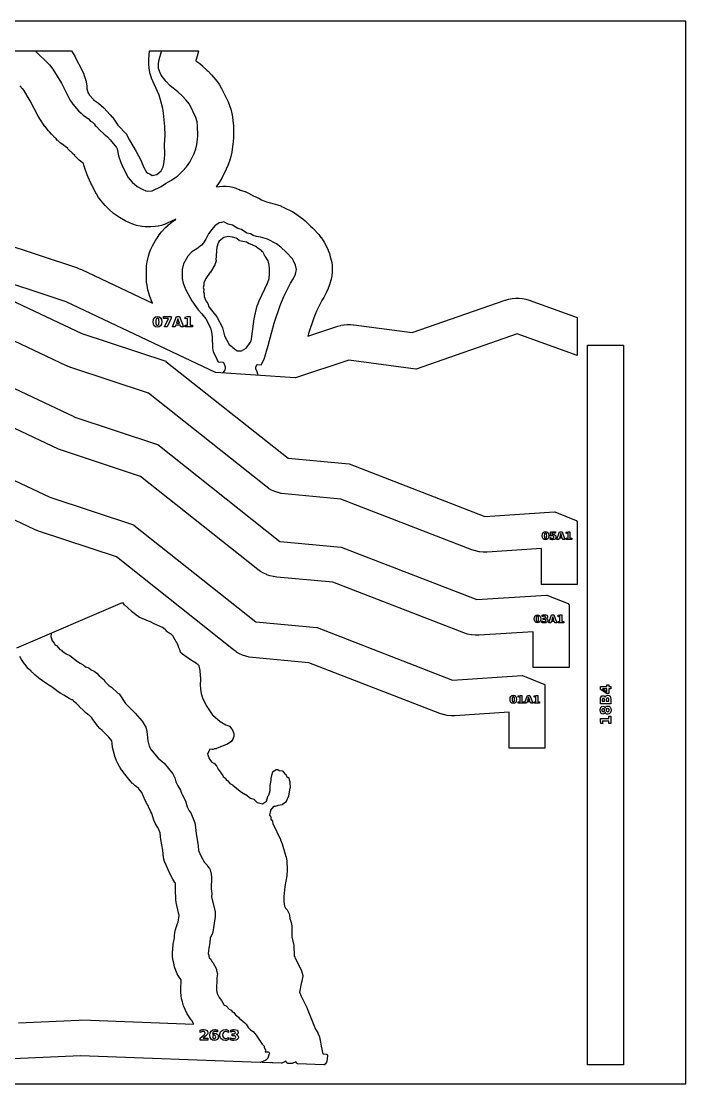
# Model space of a CAD drawing. Header units: millimetres. Extents: x 0 to 841, y 0 to 594.
# Drawn here: x 469 to 841, y 0 to 594 of the extents above; entities that cross this region are included whole.
import ezdxf

# ---------------------------------------------------------------- set-up
doc = ezdxf.new("R2010")
doc.units = ezdxf.units.MM
for name, color, linetype in [('CUT', 1, 'Continuous'), ('ENGRAVE', 5, 'Continuous'), ('SHEET_EDGE_DO_NOT_CUT', 8, 'Continuous')]:
    doc.layers.add(name, color=color, linetype=linetype)

msp = doc.modelspace()

# ---------------------------------------------------------------- linework, layer by layer
at = {"layer": 'CUT'}
for points in [[(455.54, 577.38), (497.54, 577.38), (499.4, 574.42), (499.4, 574.42), (499.42, 574.38), (503.6, 566.12), (503.62, 566.09), (504.33, 564.35), (504.34, 564.31), (505.61, 560.24), (505.63, 560.18), (506.05, 557.75), (506.05, 557.68), (506.11, 556.16), (506.11, 556.14), (506.11, 556.13), (506.38, 555.16), (506.38, 555.16), (506.66, 554.22), (506.67, 554.2), (506.67, 554.19), (507.51, 552.67), (507.52, 552.66), (507.53, 552.65), (509.78, 550.17), (509.79, 550.16), (509.8, 550.15), (512.63, 548.17), (512.68, 548.13), (515.53, 545.55), (515.57, 545.51), (519.04, 541.62), (519.05, 541.6), (520.33, 540.45), (520.37, 540.41), (520.41, 540.36), (523.45, 535.97), (523.47, 535.94), (528.17, 530.84), (528.19, 530.81), (528.22, 530.77), (528.24, 530.74), (529.97, 527.5), (529.98, 527.49), (533.74, 521.26), (533.75, 521.23), (536.25, 516.38), (536.27, 516.33), (537.69, 512.67), (537.7, 512.66), (537.7, 512.65), (539.51, 509.59), (539.52, 509.58), (539.53, 509.57), (540.12, 509.05), (540.13, 509.04), (540.14, 509.03), (541.14, 508.71), (541.18, 508.69), (541.22, 508.67), (541.25, 508.65), (542.62, 507.77), (542.63, 507.76), (542.64, 507.77), (545.11, 508.26), (545.12, 508.26), (545.13, 508.27), (547.61, 510.4), (547.62, 510.41), (547.63, 510.42), (548.75, 512.65), (548.75, 512.66), (548.76, 512.67), (549.21, 514.23), (549.21, 514.24), (549.22, 514.25), (549.57, 517.08), (549.57, 517.1), (549.67, 519.69), (549.67, 519.7), (549.59, 525.13), (549.59, 525.15), (549.8, 530.16), (549.8, 530.18), (549.68, 535.14), (549.68, 535.16), (548.99, 542.67), (548.99, 542.69), (548.56, 545.16), (548.55, 545.18), (547.33, 550.13), (547.32, 550.15), (546.46, 552.66), (546.45, 552.68), (542.27, 562.23), (542.26, 562.28), (541.29, 565.18), (541.28, 565.22), (541.27, 565.26), (540.87, 567.68), (540.86, 567.74), (540.79, 570.17), (540.79, 570.18), (540.8, 572.67), (540.8, 572.7), (541.11, 577.38), (568.47, 577.38), (568.47, 577.33), (568.46, 577.29), (567.85, 574.48), (567.84, 574.44), (567.11, 571.98), (567.11, 571.97), (567.12, 571.96), (569.25, 570.3), (569.27, 570.29), (570.76, 569), (570.78, 568.98), (573.34, 566.54), (573.34, 566.53), (573.85, 566.03), (573.86, 566.02), (575.72, 564.11), (575.74, 564.09), (576.87, 562.82), (576.89, 562.8), (578.91, 560.34), (578.92, 560.31), (580.26, 558.47), (580.29, 558.42), (581.41, 556.43), (581.42, 556.41), (585.06, 548.93), (585.08, 548.91), (585.89, 546.98), (585.91, 546.93), (586.51, 544.92), (586.52, 544.89), (587.12, 542.44), (587.13, 542.41), (587.49, 540.54), (587.49, 540.51), (587.79, 538.43), (587.8, 538.4), (588, 535.8), (588, 535.77), (588.06, 530.4), (588.06, 530.39), (588.03, 529.01), (588.03, 528.99), (587.9, 526.81), (587.9, 526.79), (587.75, 525.29), (587.75, 525.27), (587.37, 522.49), (587.36, 522.46), (587.07, 520.83), (587.07, 520.81), (586.52, 518.35), (586.51, 518.31), (585.79, 515.85), (585.78, 515.82), (584.86, 513.31), (584.85, 513.28), (583.98, 511.26), (583.97, 511.23), (581.52, 506.3), (581.51, 506.27), (580.07, 503.83), (580.05, 503.8), (578.36, 501.36), (578.36, 501.35), (578.37, 501.36), (578.39, 501.36), (578.44, 501.37), (580.23, 501.67), (580.28, 501.68), (582.09, 501.81), (582.14, 501.81), (583.96, 501.77), (584, 501.77), (585.81, 501.56), (585.85, 501.55), (587.63, 501.18), (587.68, 501.17), (589.41, 500.63), (589.46, 500.61), (591.15, 499.91), (591.17, 499.9), (591.91, 499.55), (591.92, 499.55), (591.93, 499.54), (592.54, 499.39), (592.57, 499.38), (594.5, 498.78), (594.55, 498.76), (596.4, 497.97), (596.45, 497.95), (598.22, 496.96), (598.24, 496.95), (598.96, 496.5), (598.97, 496.5), (598.98, 496.49), (600.17, 496.08), (600.22, 496.05), (602.15, 495.13), (602.2, 495.1), (603.8, 494.1), (603.81, 494.1), (603.82, 494.09), (605.65, 493.4), (605.7, 493.38), (606.49, 492.97), (606.5, 492.97), (606.51, 492.97), (608.8, 492.47), (608.84, 492.46), (612.66, 491.35), (612.68, 491.35), (614.48, 490.73), (614.53, 490.71), (616.26, 489.92), (616.28, 489.91), (621.21, 487.37), (621.23, 487.36), (622.78, 486.47), (622.82, 486.44), (624.29, 485.41), (624.31, 485.4), (626.8, 483.47), (626.81, 483.46), (628.12, 482.35), (628.14, 482.33), (631.18, 479.53), (631.19, 479.51), (632.27, 478.44), (632.29, 478.42), (635.72, 474.72), (635.74, 474.7), (637.01, 473.19), (637.04, 473.15), (638.14, 471.52), (638.16, 471.5), (638.73, 470.56), (638.75, 470.53), (639.86, 468.42), (639.87, 468.39), (640.99, 465.94), (641, 465.92), (641.69, 464.17), (641.71, 464.12), (642.23, 462.31), (642.24, 462.29), (642.83, 459.83), (642.83, 459.8), (643.19, 457.85), (643.2, 457.8), (643.36, 455.83), (643.36, 455.78), (643.33, 453.8), (643.32, 453.75), (643.08, 451.79), (643.07, 451.74), (642.64, 449.8), (642.63, 449.77), (641.94, 447.31), (641.93, 447.27), (641.01, 444.69), (641, 444.66), (639.92, 442.19), (639.9, 442.16), (638.58, 439.65), (638.57, 439.62), (637.46, 437.84), (637.45, 437.82), (634.46, 431.9), (634.45, 431.88), (632.95, 428.21), (632.95, 428.19), (630.03, 419.37), (630.02, 419.36), (629.66, 418.01), (629.65, 418), (629.66, 418), (646.35, 423.51), (646.37, 423.51), (648.08, 423.99), (648.13, 424), (649.86, 424.32), (649.91, 424.33), (651.67, 424.49), (651.71, 424.49), (653.48, 424.5), (653.52, 424.49), (655.29, 424.34), (655.32, 424.33), (688.07, 419.9), (688.08, 419.9), (688.09, 419.91), (740.1, 438.13), (740.12, 438.14), (741.95, 438.68), (742, 438.69), (743.87, 439.05), (743.91, 439.06), (745.8, 439.24), (745.85, 439.24), (747.75, 439.23), (747.8, 439.23), (749.69, 439.04), (749.74, 439.03), (751.6, 438.66), (751.64, 438.64), (753.47, 438.09), (753.5, 438.08), (780.26, 428.47), (780.26, 407.22), (746.74, 419.26), (746.72, 419.26), (746.71, 419.26), (690.27, 399.48), (690.23, 399.47), (690.18, 399.46), (690.13, 399.45), (690.09, 399.45), (690.04, 399.46), (652.64, 404.51), (652.63, 404.51), (652.61, 404.51), (622.72, 394.65), (622.67, 394.64), (622.62, 394.63), (622.57, 394.63), (622.53, 394.63), (578.21, 397.67), (578.16, 397.67), (578.11, 397.68), (578.07, 397.7), (578.03, 397.71), (494.58, 437.06), (494.55, 437.07), (447.71, 452.6)], [(457.3, 470.49), (500.84, 456.06), (500.87, 456.05), (503.08, 455.16), (503.11, 455.15), (542.87, 436.4), (542.88, 436.39), (542.87, 436.4), (542.87, 436.4), (542.86, 436.43), (541.36, 440.15), (541.35, 440.17), (540.72, 441.98), (540.7, 442.02), (540.25, 443.88), (540.25, 443.91), (539.78, 446.37), (539.77, 446.39), (539.51, 448.2), (539.51, 448.25), (539.42, 450.08), (539.42, 450.1), (539.4, 455.07), (539.4, 455.1), (539.52, 457.28), (539.52, 457.34), (539.88, 459.49), (539.89, 459.52), (540.61, 462.73), (540.61, 462.75), (541.14, 464.66), (541.16, 464.71), (541.87, 466.55), (541.89, 466.59), (542.8, 468.36), (542.81, 468.38), (545.31, 472.71), (545.32, 472.74), (546.48, 474.51), (546.51, 474.55), (547.85, 476.19), (547.87, 476.21), (550.07, 478.63), (550.09, 478.65), (551.54, 480.08), (551.58, 480.12), (553.17, 481.39), (553.21, 481.42), (554.93, 482.52), (554.95, 482.54), (555.61, 482.91), (555.62, 482.92), (555.63, 482.93), (555.79, 483.27), (555.8, 483.28), (555.79, 483.28), (551.02, 481.08), (551, 481.07), (549.43, 480.42), (549.39, 480.41), (547.78, 479.9), (547.74, 479.89), (546.09, 479.53), (546.05, 479.52), (544.36, 479.3), (544.34, 479.3), (541.85, 479.09), (541.83, 479.08), (540.22, 479.01), (540.17, 479.01), (538.57, 479.07), (538.53, 479.07), (536.93, 479.26), (536.91, 479.27), (535.95, 479.42), (535.93, 479.43), (533.86, 479.88), (533.81, 479.89), (531.81, 480.56), (531.78, 480.57), (530.04, 481.25), (530.01, 481.27), (527.57, 482.43), (527.54, 482.44), (524.35, 484.24), (524.32, 484.25), (522.64, 485.32), (522.6, 485.35), (521.03, 486.57), (521.01, 486.59), (518.38, 488.88), (518.35, 488.9), (516.35, 490.92), (516.32, 490.94), (514.03, 493.61), (514.01, 493.63), (512.6, 495.47), (512.57, 495.52), (511.39, 497.51), (511.38, 497.54), (508.83, 502.49), (508.83, 502.5), (508.39, 503.4), (508.39, 503.41), (506.83, 506.86), (506.82, 506.87), (506.28, 508.21), (506.27, 508.23), (504.94, 511.85), (504.93, 511.87), (504.43, 513.46), (504.42, 513.5), (504.22, 514.36), (504.22, 514.37), (504.21, 514.38), (504.18, 514.41), (504.17, 514.43), (504.16, 514.44), (503.48, 514.96), (503.46, 514.98), (501.81, 516.41), (501.79, 516.43), (499.3, 518.84), (499.28, 518.86), (498.06, 520.15), (498.05, 520.17), (497.54, 520.76), (497.53, 520.76), (497.53, 520.77), (497.06, 521.16), (497.02, 521.2), (495.53, 522.76), (495.52, 522.77), (495.51, 522.78), (495.48, 522.8), (495.44, 522.84), (494.35, 523.84), (494.34, 523.85), (494.33, 523.86), (493.14, 524.62), (493.12, 524.64), (491.39, 525.88), (491.35, 525.92), (489.78, 527.33), (489.74, 527.37), (488.95, 528.25), (488.94, 528.26), (488.93, 528.27), (488.92, 528.28), (487.57, 529.46), (487.54, 529.49), (486.3, 530.79), (486.28, 530.81), (485.14, 532.13), (485.13, 532.14), (484.59, 532.78), (484.59, 532.79), (482.68, 535.18), (482.67, 535.19), (481.82, 536.34), (481.81, 536.36), (480.12, 538.83), (480.1, 538.85), (478.85, 540.96), (478.83, 540.98), (474.39, 549.58), (474.39, 549.6), (470.83, 555.49), (470.82, 555.5), (470.81, 555.5), (470.2, 556.23), (470.19, 556.24), (468.67, 557.84)], [(419.86, 458.79), (503.31, 419.44), (503.34, 419.43), (550.17, 403.91), (550.21, 403.89), (550.25, 403.87), (550.29, 403.85), (550.32, 403.82), (618.58, 349.68), (618.59, 349.67), (618.6, 349.67), (652.72, 346.56), (652.77, 346.56), (652.81, 346.54), (652.86, 346.53), (728.61, 317.21), (728.62, 317.2), (728.63, 317.2), (767.54, 319.71), (767.6, 319.71), (767.65, 319.7), (767.71, 319.69), (767.76, 319.67), (779.72, 314.94), (779.76, 314.92), (779.81, 314.89), (779.85, 314.86), (780.01, 314.73), (780.05, 314.7), (780.05, 314.7), (780.08, 314.66), (780.11, 314.62), (780.14, 314.58), (780.16, 314.54), (780.17, 314.49), (780.24, 314.29), (780.25, 314.24), (780.26, 314.19), (780.26, 314.14), (780.26, 279.12), (760.26, 279.12), (760.26, 299.19), (760.26, 299.2), (760.25, 299.2), (729.92, 297.25), (729.89, 297.24), (727.76, 297.22), (727.71, 297.23), (725.61, 297.43), (725.55, 297.44), (723.49, 297.87), (723.43, 297.89), (721.41, 298.55), (721.39, 298.56), (648.19, 326.89), (648.18, 326.89), (648.17, 326.89), (616.79, 329.76), (616.76, 329.76), (614.88, 330.02), (614.84, 330.03), (613.01, 330.47), (612.96, 330.48), (611.18, 331.1), (611.14, 331.12), (609.42, 331.9), (609.38, 331.92), (607.75, 332.87), (607.71, 332.89), (606.17, 334), (606.15, 334.01), (540.61, 386), (540.6, 386.01), (540.59, 386.01), (497.04, 400.45), (497.01, 400.46), (494.81, 401.34), (494.78, 401.35), (414.66, 439.13)], [(415.36, 412.29), (498.81, 372.94), (498.84, 372.93), (545.67, 357.41), (545.71, 357.39), (545.75, 357.37), (545.79, 357.35), (545.82, 357.32), (614.08, 303.18), (614.09, 303.17), (614.1, 303.17), (648.22, 300.06), (648.27, 300.06), (648.31, 300.04), (648.36, 300.03), (724.11, 270.71), (724.12, 270.7), (724.13, 270.7), (763.04, 273.21), (763.1, 273.21), (763.15, 273.2), (763.21, 273.19), (763.26, 273.17), (775.22, 268.44), (775.26, 268.42), (775.31, 268.39), (775.35, 268.36), (775.51, 268.23), (775.55, 268.2), (775.55, 268.2), (775.58, 268.16), (775.61, 268.12), (775.64, 268.08), (775.66, 268.04), (775.67, 267.99), (775.74, 267.79), (775.75, 267.74), (775.76, 267.69), (775.76, 267.64), (775.76, 232.62), (755.76, 232.62), (755.76, 252.69), (755.76, 252.7), (755.75, 252.7), (725.42, 250.75), (725.39, 250.74), (723.26, 250.72), (723.21, 250.73), (721.11, 250.93), (721.05, 250.94), (718.99, 251.37), (718.93, 251.39), (716.91, 252.05), (716.89, 252.06), (643.69, 280.39), (643.68, 280.39), (643.67, 280.39), (612.29, 283.26), (612.26, 283.26), (610.38, 283.52), (610.34, 283.53), (608.51, 283.97), (608.46, 283.98), (606.68, 284.6), (606.64, 284.62), (604.92, 285.4), (604.88, 285.42), (603.25, 286.37), (603.21, 286.39), (601.67, 287.5), (601.65, 287.51), (536.11, 339.5), (536.1, 339.51), (536.09, 339.51), (492.54, 353.95), (492.51, 353.96), (490.31, 354.84), (490.28, 354.85), (410.16, 392.63)], [(401.86, 367.29), (485.31, 327.94), (485.34, 327.93), (532.17, 312.41), (532.21, 312.39), (532.25, 312.37), (532.29, 312.35), (532.32, 312.32), (600.58, 258.18), (600.59, 258.17), (600.6, 258.17), (634.72, 255.06), (634.77, 255.06), (634.81, 255.04), (634.86, 255.03), (710.61, 225.71), (710.62, 225.7), (710.63, 225.7), (749.54, 228.21), (749.6, 228.21), (749.65, 228.2), (749.71, 228.19), (749.76, 228.17), (761.72, 223.44), (761.76, 223.42), (761.81, 223.39), (761.85, 223.36), (762.01, 223.23), (762.05, 223.2), (762.05, 223.2), (762.08, 223.16), (762.11, 223.12), (762.14, 223.08), (762.16, 223.04), (762.17, 222.99), (762.24, 222.79), (762.25, 222.74), (762.26, 222.69), (762.26, 222.64), (762.26, 187.62), (742.26, 187.62), (742.26, 207.69), (742.26, 207.7), (742.25, 207.7), (711.92, 205.75), (711.89, 205.74), (709.76, 205.72), (709.71, 205.73), (707.61, 205.93), (707.55, 205.94), (705.49, 206.37), (705.43, 206.39), (703.41, 207.05), (703.39, 207.06), (630.19, 235.39), (630.18, 235.39), (630.17, 235.39), (598.79, 238.26), (598.76, 238.26), (596.88, 238.52), (596.84, 238.53), (595.01, 238.97), (594.96, 238.98), (593.18, 239.6), (593.14, 239.62), (591.42, 240.4), (591.38, 240.42), (589.75, 241.37), (589.71, 241.39), (588.17, 242.5), (588.15, 242.51), (522.61, 294.5), (522.6, 294.51), (522.59, 294.51), (479.04, 308.95), (479.01, 308.96), (476.81, 309.84), (476.78, 309.85), (396.66, 347.63)], [(467, 243.64), (525.99, 269.03), (526.85, 268), (526.85, 268), (526.88, 267.98), (531.07, 264.14), (531.09, 264.12), (535.47, 260.9), (535.48, 260.89), (535.49, 260.89), (540.28, 258.72), (540.3, 258.72), (540.31, 258.71), (541.43, 258.47), (541.48, 258.46), (541.52, 258.44), (541.56, 258.42), (543.58, 257.34), (543.6, 257.33), (548.26, 255.24), (548.31, 255.21), (548.36, 255.18), (549.83, 254.07), (549.87, 254.04), (549.91, 253.99), (550.51, 253.27), (550.52, 253.27), (550.53, 253.26), (552.71, 251.74), (552.75, 251.71), (552.78, 251.68), (554.08, 250.36), (554.11, 250.33), (554.13, 250.29), (554.16, 250.25), (556.91, 245.33), (556.93, 245.29), (556.95, 245.24), (556.96, 245.2), (557.26, 243.93), (557.26, 243.92), (557.27, 243.91), (557.86, 242.85), (557.88, 242.81), (557.9, 242.77), (557.91, 242.73), (558.21, 241.55), (558.21, 241.53), (558.22, 241.53), (559.64, 240.32), (559.65, 240.3), (564.04, 237.14), (564.06, 237.12), (566.46, 235.72), (566.5, 235.7), (566.53, 235.67), (566.57, 235.64), (567.06, 235.12), (567.07, 235.11), (567.08, 235.11), (568.08, 234.49), (568.11, 234.46), (568.15, 234.43), (568.18, 234.4), (568.58, 233.97), (568.61, 233.93), (568.64, 233.89), (568.66, 233.85), (568.68, 233.81), (568.7, 233.76), (568.71, 233.72), (569.22, 230.95), (569.23, 230.89), (569.58, 226.12), (569.58, 226.05), (569.37, 223.27), (569.37, 223.26), (569.37, 223.25), (569.62, 220.66), (569.62, 220.63), (570.09, 218.13), (570.1, 218.1), (570.82, 215.83), (570.83, 215.8), (572.86, 211.5), (572.87, 211.47), (575.71, 206.99), (575.73, 206.97), (576.44, 206.07), (576.45, 206.06), (576.46, 206.05), (580.7, 202.47), (580.71, 202.46), (580.71, 202.46), (583.76, 200.61), (583.77, 200.61), (583.78, 200.6), (585.39, 200.15), (585.44, 200.13), (585.49, 200.1), (585.67, 200), (585.72, 199.97), (585.77, 199.94), (585.8, 199.9), (587.19, 198.32), (587.22, 198.28), (587.25, 198.23), (587.28, 198.19), (588.13, 196.17), (588.14, 196.13), (588.15, 196.08), (588.19, 195.91), (588.2, 195.85), (588.2, 195.8), (588.21, 194.01), (588.2, 193.96), (588.19, 193.9), (588.18, 193.85), (587.94, 193.15), (587.92, 193.1), (587.89, 193.05), (586.73, 191.22), (586.69, 191.18), (586.66, 191.14), (586.62, 191.1), (586.57, 191.07), (584.66, 189.84), (584.62, 189.82), (584.58, 189.8), (578.62, 187.36), (578.58, 187.35), (578.54, 187.34), (578.49, 187.33), (578.45, 187.33), (577.56, 187.29), (577.54, 187.29), (577.53, 187.29), (576.5, 186.9), (576.45, 186.88), (576.4, 186.87), (576.35, 186.86), (576.3, 186.86), (576.25, 186.87), (574.93, 187.07), (574.92, 187.07), (574.91, 187.06), (573.51, 184.24), (573.5, 184.23), (573.51, 184.22), (574.63, 181.41), (574.64, 181.4), (574.65, 181.39), (575.99, 179.87), (576, 179.86), (576.01, 179.85), (577.1, 179.31), (577.13, 179.29), (577.17, 179.27), (577.21, 179.24), (577.24, 179.21), (578.25, 178.14), (578.26, 178.13), (578.26, 178.12), (578.51, 177.93), (578.55, 177.9), (578.58, 177.87), (578.61, 177.83), (578.64, 177.79), (578.66, 177.75), (579.51, 175.94), (579.51, 175.93), (579.52, 175.92), (580.72, 174.42), (580.75, 174.38), (580.78, 174.33), (580.8, 174.29), (580.81, 174.24), (580.93, 173.83), (580.93, 173.82), (580.94, 173.81), (581.99, 172.47), (582.01, 172.43), (582.03, 172.4), (582.05, 172.36), (582.34, 171.71), (582.34, 171.7), (582.35, 171.7), (583.3, 171.04), (583.34, 171.01), (583.38, 170.98), (583.41, 170.94), (583.44, 170.9), (584.16, 169.78), (584.16, 169.77), (584.17, 169.76), (584.69, 169.48), (584.73, 169.45), (584.78, 169.41), (584.81, 169.37), (584.85, 169.33), (585.95, 167.82), (585.95, 167.81), (585.96, 167.81), (587.55, 167.02), (587.59, 166.99), (587.64, 166.96), (591.85, 163.59), (591.86, 163.58), (593.77, 162.2), (593.78, 162.2), (593.79, 162.19), (594.85, 161.67), (594.89, 161.64), (594.93, 161.62), (597.61, 159.62), (597.62, 159.62), (597.63, 159.61), (599.48, 159.07), (599.52, 159.05), (599.57, 159.03), (599.61, 159.01), (599.66, 158.98), (599.69, 158.94), (601.36, 157.24), (601.37, 157.23), (601.38, 157.23), (604.38, 156.52), (604.39, 156.52), (604.4, 156.53), (606.48, 157.97), (606.49, 157.98), (606.49, 157.99), (607.31, 160.59), (607.32, 160.63), (607.34, 160.67), (607.36, 160.7), (607.76, 161.35), (607.77, 161.36), (607.77, 161.37), (608.58, 163.93), (608.59, 163.95), (608.59, 163.96), (608.62, 166.64), (608.62, 166.68), (608.63, 166.72), (609.16, 169.61), (609.16, 169.62), (609.17, 169.63), (609.18, 170.66), (609.18, 170.7), (609.19, 170.74), (609.47, 172.41), (609.49, 172.48), (610.09, 174.3), (610.1, 174.34), (610.12, 174.37), (610.14, 174.41), (610.23, 174.56), (610.26, 174.6), (610.29, 174.63), (610.33, 174.67), (610.36, 174.7), (610.41, 174.72), (612.02, 175.65), (612.07, 175.67), (612.13, 175.69), (612.3, 175.74), (612.34, 175.75), (612.39, 175.76), (612.44, 175.76), (612.49, 175.76), (612.54, 175.75), (612.68, 175.72), (612.74, 175.71), (612.79, 175.69), (612.84, 175.66), (613.6, 175.2), (613.61, 175.2), (613.63, 175.2), (615.22, 175.02), (615.27, 175.01), (615.32, 175), (615.37, 174.98), (615.41, 174.96), (615.46, 174.93), (615.57, 174.85), (615.61, 174.82), (615.65, 174.78), (615.69, 174.74), (616.68, 173.38), (616.69, 173.37), (616.7, 173.36), (617.17, 173.04), (617.21, 173.01), (617.25, 172.97), (617.28, 172.93), (617.31, 172.89), (617.96, 171.81), (617.97, 171.8), (617.98, 171.79), (618.73, 171.29), (618.78, 171.25), (618.82, 171.21), (618.85, 171.17), (618.97, 171.01), (618.99, 170.98), (619.01, 170.94), (619.03, 170.9), (619.04, 170.86), (619.65, 168.75), (619.67, 168.7), (619.67, 168.66), (619.67, 168.61), (619.69, 165.28), (619.69, 165.24), (619.68, 165.19), (618.86, 160.91), (618.85, 160.87), (618.83, 160.82), (617.63, 157.75), (617.61, 157.7), (617.58, 157.66), (617.55, 157.61), (617.43, 157.47), (617.39, 157.43), (617.35, 157.4), (615.57, 156.06), (615.53, 156.03), (615.49, 156.01), (615.45, 155.99), (615.4, 155.97), (615.36, 155.96), (613.03, 155.53), (613, 155.52), (611.4, 154.99), (611.35, 154.98), (611.29, 154.97), (611.24, 154.97), (610.51, 154.98), (610.5, 154.98), (610.49, 154.97), (608.7, 152.86), (608.7, 152.85), (608.69, 152.84), (608.15, 150.16), (608.15, 150.15), (608.15, 150.14), (608.82, 149.4), (608.85, 149.36), (608.87, 149.32), (608.89, 149.28), (608.91, 149.24), (608.93, 149.2), (608.94, 149.15), (608.94, 149.11), (609.06, 147.83), (609.06, 147.82), (609.07, 147.81), (609.81, 146.77), (609.83, 146.73), (609.85, 146.69), (609.87, 146.65), (609.88, 146.61), (610.17, 145.57), (610.17, 145.56), (610.17, 145.55), (614.37, 136.49), (614.39, 136.45), (615.26, 134.15), (615.27, 134.12), (617.45, 127), (617.46, 126.95), (617.94, 124.53), (617.95, 124.49), (617.95, 124.45), (618.16, 119.8), (618.16, 119.74), (617.92, 116.32), (617.91, 116.26), (616.74, 110.29), (616.74, 110.27), (616.15, 104.64), (616.15, 104.61), (616.26, 101.92), (616.26, 101.9), (616.61, 99.37), (616.61, 99.36), (616.61, 99.35), (617.2, 98.24), (617.21, 98.23), (617.22, 98.21), (618.03, 97.28), (618.06, 97.24), (618.09, 97.21), (618.11, 97.16), (619.14, 94.98), (619.16, 94.95), (619.17, 94.91), (619.38, 94.2), (619.39, 94.16), (619.39, 94.11), (619.57, 92.48), (619.58, 92.47), (619.58, 92.45), (620.39, 90.19), (620.41, 90.13), (620.79, 88.31), (620.8, 88.26), (620.8, 88.21), (620.76, 82.1), (620.76, 82.09), (620.76, 82.07), (621.9, 77.2), (621.91, 77.14), (621.91, 77.09), (622, 71.75), (622, 71.74), (622.01, 71.73), (622.9, 69.4), (622.91, 69.37), (626.06, 63.24), (626.08, 63.19), (626.1, 63.14), (626.85, 60.46), (626.86, 60.42), (626.86, 60.37), (626.87, 60.33), (626.86, 60.28), (626.86, 60.23), (626.3, 57.34), (626.28, 57.27), (625.85, 56.05), (625.85, 56.04), (625.85, 56.03), (625.06, 51.29), (625.06, 51.28), (625.07, 51.27), (625.89, 48.91), (625.9, 48.88), (629.21, 42.17), (629.23, 42.13), (632.96, 32.67), (632.96, 32.66), (633.9, 30.58), (633.91, 30.56), (635.17, 28.4), (635.2, 28.35), (636.14, 26.16), (636.16, 26.12), (636.17, 26.08), (636.8, 23.33), (636.81, 23.27), (637.05, 21.05), (637.06, 21.03), (638.01, 16.67), (638.01, 16.65), (638.03, 16.65), (639.93, 16.57), (639.99, 16.56), (640.04, 16.55), (640.09, 16.54), (640.14, 16.51), (640.25, 16.46), (640.29, 16.43), (640.33, 16.4), (640.37, 16.37), (640.4, 16.34), (640.43, 16.3), (640.5, 16.21), (640.52, 16.16), (640.55, 16.12), (640.56, 16.08), (640.58, 16.03), (640.58, 15.98), (640.61, 15.81), (640.61, 15.77), (640.61, 15.72), (640.61, 15.68), (640.23, 12.67), (640.22, 12.61), (640.2, 12.56), (640.05, 12.15), (640.03, 12.1), (640.01, 12.06), (639.35, 10.99), (639.32, 10.95), (639.28, 10.9), (639.24, 10.86), (639.13, 10.77), (639.09, 10.74), (639.05, 10.72), (639, 10.7), (638.96, 10.68), (638.91, 10.67), (638.74, 10.64), (638.68, 10.63), (638.62, 10.63), (624.08, 11.16), (624.03, 11.17), (623.98, 11.18), (623.84, 11.21), (623.8, 11.22), (623.75, 11.24), (623.71, 11.27), (623.67, 11.29), (623.55, 11.38), (623.51, 11.41), (623.47, 11.45), (623.43, 11.49), (622.92, 12.22), (622.91, 12.23), (622.9, 12.22), (620.85, 11.36), (620.8, 11.34), (620.75, 11.33), (620.7, 11.32), (620.64, 11.32), (618.69, 11.36), (618.64, 11.37), (618.6, 11.37), (618.56, 11.38), (618.37, 11.44), (618.32, 11.45), (618.28, 11.47), (618.24, 11.5), (618.2, 11.52), (617.99, 11.69), (617.95, 11.72), (617.92, 11.75), (617.66, 12.04), (617.63, 12.08), (617.6, 12.12), (617.36, 12.54), (617.36, 12.55), (617.35, 12.54), (615.13, 11.59), (615.08, 11.57), (615.02, 11.56), (614.81, 11.52), (614.76, 11.51), (614.7, 11.51), (610.05, 11.68), (610.01, 11.69), (609.96, 11.69), (609.92, 11.71), (609.88, 11.72), (609.49, 11.88), (609.48, 11.89), (609.46, 11.89), (608.98, 11.75), (608.93, 11.74), (608.88, 11.73), (608.83, 11.73), (604.47, 11.89), (604.41, 11.9), (604.36, 11.9), (604.22, 11.94), (604.17, 11.96), (604.12, 11.98), (604.08, 12), (604.03, 12.03), (603.87, 12.16), (603.86, 12.16), (603.85, 12.16), (603.23, 11.97), (603.19, 11.95), (603.15, 11.95), (603.11, 11.94), (603.06, 11.94), (502.53, 15.66), (502.51, 15.66), (464.79, 13.89)], [(467.88, 34.06), (501.54, 35.64), (501.56, 35.64), (503.21, 35.65), (503.23, 35.65), (565.93, 33.36), (565.94, 33.36), (565.94, 33.37), (565.49, 34.07), (565.47, 34.09), (564.77, 35.32), (564.77, 35.33), (564.76, 35.34), (564.43, 35.76), (564.42, 35.78), (563.28, 37.39), (563.25, 37.43), (562.27, 39.15), (562.26, 39.17), (561.08, 41.51), (561.07, 41.54), (560.18, 43.59), (560.16, 43.64), (559.51, 45.79), (559.5, 45.81), (559.1, 47.46), (559.1, 47.48), (558.75, 49.29), (558.74, 49.34), (558.57, 51.16), (558.56, 51.21), (558.56, 53.05), (558.56, 53.08), (558.78, 57.99), (558.78, 58.01), (558.77, 58.02), (557.67, 59.55), (557.64, 59.59), (556.63, 61.37), (556.61, 61.42), (555.79, 63.29), (555.77, 63.34), (555.16, 65.29), (555.14, 65.34), (554.73, 67.36), (554.73, 67.37), (554.72, 67.39), (554.35, 68.81), (554.34, 68.86), (554.04, 70.92), (554.03, 70.97), (553.95, 73.05), (553.95, 73.11), (554.08, 75.2), (554.09, 75.22), (554.43, 78.09), (554.43, 78.11), (554.72, 79.84), (554.72, 79.86), (555.06, 81.45), (555.06, 81.49), (555.14, 82.76), (555.15, 82.78), (555.33, 84.51), (555.34, 84.55), (555.68, 86.25), (555.69, 86.29), (556.18, 87.95), (556.19, 87.99), (556.82, 89.6), (556.84, 89.64), (557.15, 90.27), (557.16, 90.28), (557.16, 90.3), (557.74, 94.02), (557.74, 94.03), (557.74, 94.05), (556.4, 99.67), (556.4, 99.69), (556.08, 101.33), (556.08, 101.37), (555.9, 103.02), (555.9, 103.06), (555.87, 104.73), (555.87, 104.75), (555.88, 105.28), (555.88, 105.29), (555.88, 105.3), (555.74, 106.39), (555.74, 106.4), (555.61, 107.87), (555.6, 107.9), (555.58, 109.37), (555.58, 109.39), (555.65, 112.05), (555.65, 112.06), (555.64, 112.07), (555.29, 112.55), (555.26, 112.59), (554.2, 114.38), (554.18, 114.4), (552.18, 118.23), (552.17, 118.25), (551.66, 119.29), (551.66, 119.3), (550.36, 122.17), (550.35, 122.2), (549.57, 124.23), (549.55, 124.28), (549, 126.38), (548.99, 126.44), (548.67, 128.59), (548.67, 128.62), (548.5, 130.5), (548.5, 130.52), (547.48, 136.59), (547.48, 136.61), (547.29, 138.13), (547.29, 138.15), (547.1, 140.32), (547.09, 140.33), (547.09, 140.34), (546.55, 141.66), (546.54, 141.67), (546.53, 141.69), (546.28, 142.06), (546.26, 142.1), (545.51, 143.41), (545.5, 143.43), (544.36, 145.64), (544.35, 145.66), (543.55, 147.41), (543.53, 147.45), (542.91, 149.27), (542.9, 149.29), (542.39, 151.07), (542.39, 151.08), (542.38, 151.09), (541.95, 152.01), (541.93, 152.04), (541.65, 152.49), (541.62, 152.53), (540.74, 154.3), (540.72, 154.34), (540.29, 155.47), (540.28, 155.49), (540.27, 155.5), (540.03, 155.89), (540.01, 155.92), (538.71, 158.33), (538.69, 158.36), (537.7, 160.57), (537.68, 160.61), (536.87, 162.81), (536.86, 162.83), (536.85, 162.84), (535.1, 164.96), (535.09, 164.97), (535.08, 164.97), (533.17, 166.55), (533.15, 166.57), (531.72, 167.88), (531.68, 167.92), (530.39, 169.36), (530.37, 169.38), (526.55, 174.09), (526.53, 174.11), (525.51, 175.49), (525.49, 175.53), (524.59, 176.99), (524.58, 177.01), (523.49, 178.97), (523.48, 178.99), (522.53, 180.94), (522.51, 181), (521.78, 183.04), (521.77, 183.07), (520.92, 185.99), (520.91, 186.01), (520.43, 188.03), (520.42, 188.08), (520.16, 190.13), (520.16, 190.16), (520.04, 191.76), (520.04, 191.77), (520.03, 191.78), (518.39, 193.75), (518.37, 193.76), (515.46, 196.69), (515.45, 196.71), (514.62, 197.42), (514.6, 197.43), (513.33, 198.64), (513.29, 198.67), (512.14, 199.97), (512.11, 200.01), (511.06, 201.42), (511.05, 201.44), (509.14, 204.28), (509.13, 204.29), (509.12, 204.3), (507.44, 205.97), (507.44, 205.98), (507.43, 205.99), (506.66, 206.49), (506.63, 206.52), (505.37, 207.51), (505.33, 207.54), (504.15, 208.64), (504.14, 208.65), (502, 210.81), (501.98, 210.83), (501.12, 211.81), (501.11, 211.82), (501.1, 211.83), (500.26, 212.51), (500.24, 212.53), (498.84, 213.79), (498.81, 213.82), (498.36, 214.3), (498.35, 214.31), (498.34, 214.32), (497.79, 214.64), (497.77, 214.66), (496.23, 215.36), (496.19, 215.38), (494.64, 216.27), (494.61, 216.3), (493.26, 217.25), (493.24, 217.26), (491.58, 218.19), (491.56, 218.21), (490.07, 219.16), (490.04, 219.18), (488.34, 220.4), (488.32, 220.41), (486.14, 222.16), (486.12, 222.17), (486.11, 222.17), (485.51, 222.46), (485.46, 222.48), (483.75, 223.51), (483.72, 223.52), (481.22, 225.19), (481.2, 225.21), (479.44, 226.54), (479.4, 226.57), (479.17, 226.79), (479.15, 226.81), (478.06, 227.64), (478.04, 227.65), (477.17, 228.4), (477.15, 228.41), (475.63, 229.86), (475.6, 229.9), (475.36, 230.17), (475.36, 230.18), (475.35, 230.19), (474.91, 230.54), (474.87, 230.58), (473.53, 231.88), (473.5, 231.92), (472.3, 233.35), (472.27, 233.39), (471.44, 234.59), (471.43, 234.61), (470.7, 235.47), (470.67, 235.51), (469.58, 237.12), (469.55, 237.16), (468.63, 238.87)]]:
    msp.add_lwpolyline(points, dxfattribs=at)
for points in [[(571.13, 445.15), (571.44, 444.1), (571.45, 444.05), (571.46, 444.01), (571.46, 443.97), (571.46, 443.92), (571.45, 443.88), (571.25, 442.67), (571.25, 442.66), (571.26, 442.65), (571.65, 441.8), (571.67, 441.75), (571.68, 441.7), (571.69, 441.66), (571.7, 441.61), (571.7, 441.56), (571.61, 440.17), (571.61, 440.16), (571.62, 440.15), (572.61, 437.66), (572.61, 437.65), (572.62, 437.64), (573.66, 436.25), (573.68, 436.21), (573.71, 436.17), (573.73, 436.12), (574.37, 434.42), (574.37, 434.41), (574.38, 434.4), (578.72, 428.72), (578.74, 428.69), (578.76, 428.66), (581.91, 422.71), (581.93, 422.66), (581.95, 422.6), (583.14, 418.19), (583.15, 418.18), (583.15, 418.17), (585.73, 413.28), (585.74, 413.27), (585.75, 413.26), (587.1, 412.2), (587.13, 412.17), (587.17, 412.14), (587.63, 411.6), (587.64, 411.59), (587.65, 411.58), (590.12, 409.73), (590.13, 409.73), (590.14, 409.73), (592.61, 409.8), (592.62, 409.8), (592.64, 409.81), (595.11, 411.2), (595.12, 411.21), (595.13, 411.22), (597.61, 414.53), (597.61, 414.55), (597.62, 414.56), (597.87, 415.15), (597.87, 415.16), (597.88, 415.17), (598.37, 417.67), (598.37, 417.68), (599.56, 427.59), (599.57, 427.65), (601.4, 435.17), (601.42, 435.24), (602.36, 437.67), (602.37, 437.7), (607.08, 447.63), (607.09, 447.66), (607.99, 450.17), (607.99, 450.18), (607.99, 450.2), (608.28, 452.67), (608.29, 452.7), (608.26, 455.76), (608.26, 455.79), (608.03, 457.67), (608.02, 457.7), (607.48, 459.98), (607.48, 459.99), (607.47, 460), (605.85, 462.64), (605.84, 462.65), (605.83, 462.66), (605.49, 463.01), (605.46, 463.05), (605.43, 463.09), (605.41, 463.14), (604.42, 465.15), (604.41, 465.16), (604.4, 465.17), (603.48, 465.99), (603.47, 466), (603.46, 466.01), (601.95, 466.93), (601.91, 466.95), (601.88, 466.98), (600.57, 468.12), (600.56, 468.12), (600.55, 468.13), (597.65, 469.44), (597.64, 469.44), (597.63, 469.45), (597.03, 469.57), (596.98, 469.58), (596.93, 469.6), (596.89, 469.62), (595.42, 470.44), (595.41, 470.44), (595.4, 470.45), (593.35, 470.8), (593.29, 470.81), (591.53, 471.33), (591.48, 471.35), (591.43, 471.37), (591.39, 471.4), (591.35, 471.43), (590.13, 472.44), (590.12, 472.45), (590.11, 472.45), (589.64, 472.65), (589.61, 472.66), (587.62, 473.23), (587.59, 473.23), (585.14, 473.64), (585.13, 473.64), (585.11, 473.64), (582.64, 473.17), (582.63, 473.17), (582.62, 473.16), (580.15, 471.04), (580.14, 471.03), (580.13, 471.02), (579.48, 470.17), (579.47, 470.16), (579.47, 470.15), (578.69, 467.65), (578.69, 467.64), (578.69, 467.63), (578.51, 466.06), (578.51, 466.05), (578.51, 466.04), (578.55, 465.21), (578.55, 465.16), (578.55, 465.11), (578.31, 463.36), (578.31, 463.34), (578.31, 463.33), (578.47, 462.67), (578.48, 462.63), (578.48, 462.58), (578.48, 462.54), (578.48, 462.49), (578.27, 460.81), (578.27, 460.8), (578.27, 460.79), (578.36, 460.24), (578.37, 460.19), (578.37, 460.15), (578.36, 460.1), (578.36, 460.05), (578.34, 460.01), (577.67, 457.87), (577.65, 457.81), (577.62, 457.76), (575.14, 453.69), (575.13, 453.67), (572.71, 450.16), (572.71, 450.15), (572.7, 450.14), (571.54, 447.67), (571.53, 447.66), (571.53, 447.65), (571.55, 446.65), (571.55, 446.6), (571.55, 446.54), (571.53, 446.49), (571.13, 445.17), (571.13, 445.16), (571.13, 445.15)], [(806.13, 10.63), (786.13, 10.63), (786.13, 412.84), (806.13, 412.84), (806.13, 10.63)]]:
    msp.add_lwpolyline(points, close=True, dxfattribs=at)
at = {"layer": 'ENGRAVE'}
for points in [[(477.5, 577.08), (479.36, 575.15), (482.64, 572.17), (485.11, 569.58), (487.13, 567.17), (491.86, 559.36), (496.61, 550.14), (498.32, 547.65), (500.23, 545.25), (501.39, 543.92), (502.97, 542.66), (503.93, 541.46), (506.98, 539.51), (508.2, 538.23), (509.18, 537.6), (510.12, 536.65), (510.73, 535.76), (511.53, 535.16), (513.2, 533.22), (515.72, 530.78), (517.62, 529.3), (519.18, 527.69), (522.58, 523.4), (523, 522.62), (523.71, 518.75), (525.05, 515.1), (526.62, 511.64), (529.17, 506.67), (531.49, 503.98), (534.14, 501.68), (537.36, 499.86), (539.13, 499.17), (540.11, 499.01), (542.62, 499.23), (547.62, 501.54), (550.15, 503.29), (553.37, 505.17), (556.91, 507.65), (559.59, 510.15), (561.87, 512.68), (563.6, 515.18), (566.07, 520.14), (566.99, 522.68), (567.55, 525.18), (567.93, 527.98), (568.06, 530.17), (568, 535.56), (567.7, 537.68), (567.09, 540.16), (563.44, 547.66), (561.4, 550.15), (559.53, 552.07), (556.96, 554.52), (552.67, 557.87), (550.16, 560.44), (547.63, 563.91), (546.99, 565.21), (546.2, 567.63), (546.15, 570.11), (546.45, 572.66), (547.76, 577.08)], [(601.82, 396.35), (601.62, 396.71), (601.3, 397.98), (600.65, 399.66), (600.63, 400.52), (600.94, 401.55), (601.2, 401.91), (601.55, 402.05), (603.71, 401.92), (603.99, 402.7), (605.22, 405.16), (607.47, 412.67), (610.87, 425.14), (614.18, 435.14), (616.24, 440.19), (620, 447.63), (621.58, 450.19), (622.68, 452.69), (623.37, 455.18), (622.78, 457.66), (621.66, 460.14), (621.07, 461.11), (617.62, 464.83), (614.56, 467.65), (612.05, 469.59), (607.11, 472.14), (603.25, 473.26), (600.97, 473.59), (599.15, 474.19), (597.57, 475.11), (595.48, 475.53), (592.55, 477.58), (590.57, 478.16), (587.62, 480), (585.13, 480.64), (582.62, 481.82), (581.38, 481.43), (580.13, 481.33), (577.63, 479.66), (575.91, 477.65), (574.09, 475.16), (572.64, 472.16), (571.39, 470.1), (570.12, 468.74), (567.67, 466.77), (564.86, 465.16), (562.64, 462.73), (560.13, 458.37), (559.4, 455.14), (559.42, 450.14), (559.89, 447.66), (561.41, 443.92), (564.7, 437.64), (568.25, 432.68), (570.35, 430.35), (572.55, 427.58), (575.19, 422.66), (575.86, 420.11), (576.13, 417.63), (576.31, 411.35), (576.73, 409.26), (578.47, 406.08), (579.19, 404.22), (579.56, 403.61), (582.11, 403.4), (582.44, 403.25), (582.7, 402.9), (583.41, 400.77), (583.46, 399.8), (583.22, 399.04), (582.25, 397.69)], [(486.13, 251.55), (486.02, 250.01), (486.64, 247.55), (487.77, 246.33), (488.19, 245.5), (489.15, 244.92), (490.15, 243.62), (491.04, 242.85), (491.91, 242.39), (492.34, 241.82), (494.86, 240.13), (496.53, 239.45), (500.82, 236.03), (502.33, 235.06), (503.94, 234.27), (505.39, 233.14), (507.16, 232.6), (508.55, 231.49), (510.12, 230.67), (511.59, 229.58), (512.88, 228.03), (515.69, 225.74), (516.2, 224.89), (518.35, 222.72), (519.93, 221.77), (523.34, 218.37), (524.09, 217.9), (527.66, 212.59), (529.09, 211.35), (533.17, 207.25), (537.04, 202.62), (538.21, 200.92), (539.1, 199.4), (539.71, 196.91), (540.11, 191.63), (540.97, 188.69), (542.07, 186.7), (545.91, 181.97), (549.29, 179.18), (554.21, 173.24), (555.3, 170.95), (555.91, 168.83), (556.93, 166.58), (558.45, 164.18), (559.03, 162.37)], [(559.03, 162.37), (559.46, 161.77), (561.16, 158.16), (562.12, 154.84), (563.27, 152.61), (564.18, 151.37), (566.46, 145.82), (566.91, 143.26), (567.21, 139.89), (568.35, 133.05), (568.59, 130.4), (569.89, 127.51), (571.91, 123.67), (573.4, 122.22), (573.64, 121.69), (574.68, 120.39), (575.02, 119.51), (575.58, 117.13), (575.73, 115.56), (575.58, 108.92), (575.91, 106.34), (575.86, 104.3), (577.76, 96.32), (577.91, 93.59), (576.55, 84.79), (576.06, 83.22), (575.1, 81.5), (574.93, 78.75), (574.29, 75.72), (573.94, 72.83), (574.3, 71.72), (574.5, 70.35), (575.39, 69.62), (575.98, 68.26), (576.51, 67.71), (577.45, 66.14), (578.51, 64), (578.58, 63.32), (579.08, 61.52), (578.85, 59.25), (578.54, 52.18), (578.94, 50.51), (580.13, 48.15), (581.4, 46.54), (582.85, 44), (584.04, 43.54), (585.74, 41.75), (586.8, 41.21), (587.32, 40.48), (588.26, 39.89), (589.23, 38.59), (590.95, 37.25), (591.3, 36.74), (594.48, 34.09), (595.15, 33.31), (596.33, 31.44), (597.67, 30.07), (599.01, 29.18), (600.83, 27.25), (604.04, 22.2), (605.18, 20.95), (605.29, 20.49), (606.03, 18.77), (606.02, 18.42), (605.82, 17.85), (607.57, 17.77), (607.83, 17.64), (608.03, 17.43), (608.14, 17.08), (608.1, 16.78), (607.23, 14.37), (606.81, 13.73), (606.14, 13.21), (604.13, 12.34)]]:
    msp.add_lwpolyline(points, dxfattribs=at)
for points in [[(547.98, 426), (547.82, 424.71), (547.35, 423.76), (546.6, 423.17), (545.58, 422.97), (544.56, 423.17), (543.8, 423.76), (543.33, 424.71), (543.18, 426), (543.33, 427.28), (543.8, 428.24), (544.56, 428.83), (545.58, 429.02), (546.6, 428.83), (547.35, 428.24), (547.82, 427.28), (547.98, 426)], [(546.47, 426.01), (546.42, 426.94), (546.27, 427.55), (545.99, 427.88), (545.58, 428), (545.17, 427.88), (544.89, 427.55), (544.73, 426.94), (544.68, 426.01), (544.73, 425.06), (544.89, 424.45), (545.17, 424.11), (545.58, 424), (545.99, 424.11), (546.27, 424.45), (546.42, 425.06), (546.47, 426.01)], [(548.9, 428.92), (553.29, 428.92), (553.29, 428.07), (551.02, 423.09), (549.55, 423.09), (551.7, 427.81), (548.9, 427.81), (548.9, 428.92)], [(558.2, 424.15), (555.85, 424.15), (555.48, 423.09), (553.97, 423.09), (556.13, 428.92), (557.92, 428.92), (560.08, 423.09), (558.57, 423.09), (558.2, 424.15)], [(561.06, 424.12), (562.38, 424.12), (562.38, 427.89), (561.02, 427.61), (561.02, 428.64), (562.38, 428.92), (563.81, 428.92), (563.81, 424.12), (565.13, 424.12), (565.13, 423.09), (561.06, 423.09), (561.06, 424.12)], [(556.22, 425.23), (557.82, 425.23), (557.02, 427.55), (556.22, 425.23)], [(764.37, 306.4), (764.25, 305.43), (763.9, 304.72), (763.33, 304.28), (762.57, 304.13), (761.8, 304.28), (761.23, 304.72), (760.88, 305.43), (760.77, 306.4), (760.88, 307.36), (761.23, 308.08), (761.8, 308.52), (762.57, 308.67), (763.33, 308.52), (763.9, 308.08), (764.25, 307.36), (764.37, 306.4)], [(763.24, 306.41), (763.2, 307.1), (763.08, 307.56), (762.88, 307.81), (762.57, 307.9), (762.26, 307.81), (762.05, 307.56), (761.93, 307.1), (761.89, 306.41), (761.93, 305.7), (762.05, 305.24), (762.26, 304.98), (762.57, 304.9), (762.88, 304.98), (763.08, 305.24), (763.2, 305.7), (763.24, 306.41)], [(765.29, 308.59), (768.09, 308.59), (768.09, 307.76), (766.19, 307.76), (766.19, 307.08), (766.32, 307.11), (766.45, 307.14), (766.58, 307.15), (766.72, 307.16), (767.43, 307.06), (767.96, 306.76), (768.3, 306.28), (768.41, 305.64), (768.29, 305.01), (767.92, 304.53), (767.35, 304.23), (766.58, 304.13), (766.21, 304.15), (765.84, 304.2), (765.48, 304.29), (765.12, 304.42), (765.12, 305.31), (765.46, 305.13), (765.79, 305), (766.11, 304.92), (766.4, 304.9), (766.77, 304.95), (767.04, 305.1), (767.22, 305.33), (767.28, 305.64), (767.22, 305.95), (767.04, 306.19), (766.77, 306.34), (766.4, 306.39), (766.15, 306.37), (765.88, 306.32), (765.6, 306.24), (765.29, 306.13), (765.29, 308.59)], [(772.03, 305.01), (770.27, 305.01), (769.99, 304.21), (768.86, 304.21), (770.48, 308.59), (771.82, 308.59), (773.44, 304.21), (772.31, 304.21), (772.03, 305.01)], [(770.55, 305.82), (771.75, 305.82), (771.15, 307.56), (770.55, 305.82)], [(774.17, 304.99), (775.17, 304.99), (775.17, 307.82), (774.15, 307.61), (774.15, 308.38), (775.16, 308.59), (776.24, 308.59), (776.24, 304.99), (777.23, 304.99), (777.23, 304.21), (774.17, 304.21), (774.17, 304.99)], [(759.87, 259.9), (759.75, 258.93), (759.4, 258.22), (758.83, 257.78), (758.07, 257.63), (757.3, 257.78), (756.73, 258.22), (756.38, 258.93), (756.27, 259.9), (756.38, 260.86), (756.73, 261.58), (757.3, 262.02), (758.07, 262.17), (758.83, 262.02), (759.4, 261.58), (759.75, 260.86), (759.87, 259.9)], [(758.74, 259.91), (758.7, 260.6), (758.58, 261.06), (758.38, 261.31), (758.07, 261.4), (757.76, 261.31), (757.55, 261.06), (757.43, 260.6), (757.39, 259.91), (757.43, 259.2), (757.55, 258.74), (757.76, 258.48), (758.07, 258.4), (758.38, 258.48), (758.58, 258.74), (758.7, 259.2), (758.74, 259.91)], [(762.95, 260.07), (763.34, 259.92), (763.62, 259.68), (763.79, 259.35), (763.85, 258.96), (763.73, 258.38), (763.35, 257.97), (762.74, 257.71), (761.9, 257.63), (761.56, 257.64), (761.22, 257.68), (760.89, 257.75), (760.55, 257.85), (760.55, 258.72), (760.87, 258.58), (761.18, 258.48), (761.49, 258.42), (761.8, 258.4), (762.19, 258.44), (762.48, 258.55), (762.66, 258.74), (762.72, 259), (762.66, 259.26), (762.48, 259.45), (762.18, 259.57), (761.76, 259.6), (761.3, 259.6), (761.3, 260.33), (761.78, 260.33), (762.15, 260.36), (762.41, 260.46), (762.57, 260.63), (762.62, 260.87), (762.57, 261.09), (762.42, 261.26), (762.17, 261.36), (761.85, 261.4), (761.57, 261.38), (761.3, 261.33), (761.02, 261.26), (760.74, 261.15), (760.74, 261.98), (761.07, 262.06), (761.4, 262.12), (761.73, 262.16), (762.05, 262.17), (762.79, 262.1), (763.32, 261.89), (763.64, 261.54), (763.75, 261.05), (763.7, 260.7), (763.54, 260.42), (763.29, 260.21), (762.95, 260.07)], [(767.53, 258.51), (765.77, 258.51), (765.49, 257.71), (764.36, 257.71), (765.98, 262.09), (767.32, 262.09), (768.94, 257.71), (767.81, 257.71), (767.53, 258.51)], [(769.67, 258.49), (770.67, 258.49), (770.67, 261.32), (769.65, 261.11), (769.65, 261.88), (770.66, 262.09), (771.74, 262.09), (771.74, 258.49), (772.73, 258.49), (772.73, 257.71), (769.67, 257.71), (769.67, 258.49)], [(766.05, 259.32), (767.25, 259.32), (766.65, 261.06), (766.05, 259.32)], [(793.26, 220.44), (793.26, 222.12), (796.94, 222.12), (796.94, 222.95), (798.03, 222.95), (798.03, 222.12), (799.09, 222.12), (799.09, 220.69), (798.03, 220.69), (798.03, 218.11), (796.74, 218.11), (793.26, 220.44)], [(794.5, 220.69), (796.94, 219.05), (796.94, 220.69), (794.5, 220.69)], [(746.37, 214.9), (746.25, 213.93), (745.9, 213.22), (745.33, 212.78), (744.57, 212.63), (743.8, 212.78), (743.23, 213.22), (742.88, 213.93), (742.77, 214.9), (742.88, 215.86), (743.23, 216.58), (743.8, 217.02), (744.57, 217.17), (745.33, 217.02), (745.9, 216.58), (746.25, 215.86), (746.37, 214.9)], [(745.24, 214.91), (745.2, 215.6), (745.08, 216.06), (744.88, 216.31), (744.57, 216.4), (744.26, 216.31), (744.05, 216.06), (743.93, 215.6), (743.89, 214.91), (743.93, 214.2), (744.05, 213.74), (744.26, 213.48), (744.57, 213.4), (744.88, 213.48), (745.08, 213.74), (745.2, 214.2), (745.24, 214.91)], [(747.36, 213.49), (748.35, 213.49), (748.35, 216.32), (747.33, 216.11), (747.33, 216.88), (748.35, 217.09), (749.42, 217.09), (749.42, 213.49), (750.42, 213.49), (750.42, 212.71), (747.36, 212.71), (747.36, 213.49)], [(754.03, 213.51), (752.27, 213.51), (751.99, 212.71), (750.86, 212.71), (752.48, 217.09), (753.82, 217.09), (755.44, 212.71), (754.31, 212.71), (754.03, 213.51)], [(752.55, 214.32), (753.75, 214.32), (753.15, 216.06), (752.55, 214.32)], [(756.17, 213.49), (757.17, 213.49), (757.17, 216.32), (756.15, 216.11), (756.15, 216.88), (757.16, 217.09), (758.24, 217.09), (758.24, 213.49), (759.23, 213.49), (759.23, 212.71), (756.17, 212.71), (756.17, 213.49)], [(795.97, 216.17), (796.17, 216.6), (796.49, 216.92), (796.91, 217.12), (797.42, 217.19), (798.16, 217.04), (798.68, 216.62), (798.99, 215.9), (799.09, 214.88), (799.09, 212.39), (793.26, 212.39), (793.26, 214.64), (793.35, 215.69), (793.63, 216.4), (794.11, 216.81), (794.81, 216.95), (795.2, 216.9), (795.53, 216.75), (795.79, 216.51), (795.97, 216.17)], [(795.52, 214.72), (795.48, 215.03), (795.36, 215.26), (795.17, 215.4), (794.9, 215.44), (794.64, 215.4), (794.44, 215.26), (794.33, 215.03), (794.29, 214.72), (794.29, 213.89), (795.52, 213.89), (795.52, 214.72)], [(798.07, 214.77), (798.02, 215.17), (797.88, 215.45), (797.64, 215.63), (797.3, 215.68), (796.97, 215.63), (796.73, 215.46), (796.59, 215.17), (796.54, 214.77), (796.54, 213.89), (798.07, 213.89), (798.07, 214.77)], [(795.99, 207.77), (795.79, 207.31), (795.5, 206.97), (795.12, 206.77), (794.67, 206.7), (794.02, 206.84), (793.54, 207.25), (793.25, 207.93), (793.16, 208.87), (793.25, 209.8), (793.54, 210.48), (794.02, 210.89), (794.67, 211.03), (795.12, 210.96), (795.5, 210.76), (795.79, 210.42), (795.99, 209.96), (796.2, 210.48), (796.52, 210.85), (796.94, 211.08), (797.45, 211.16), (798.21, 211.01), (798.76, 210.58), (799.1, 209.86), (799.21, 208.87), (799.1, 207.87), (798.76, 207.15), (798.21, 206.72), (797.45, 206.57), (796.94, 206.65), (796.52, 206.88), (796.2, 207.25), (795.99, 207.77)], [(794.82, 208.12), (795.13, 208.17), (795.36, 208.32), (795.5, 208.55), (795.54, 208.87), (795.5, 209.18), (795.36, 209.41), (795.13, 209.56), (794.82, 209.61), (794.51, 209.56), (794.29, 209.41), (794.15, 209.18), (794.1, 208.87), (794.15, 208.55), (794.29, 208.32), (794.52, 208.17), (794.82, 208.12)], [(796.48, 208.87), (796.54, 208.5), (796.72, 208.22), (797, 208.05), (797.38, 208), (797.76, 208.05), (798.03, 208.22), (798.21, 208.5), (798.26, 208.87), (798.21, 209.24), (798.03, 209.51), (797.76, 209.68), (797.38, 209.73), (796.99, 209.68), (796.71, 209.51), (796.54, 209.24), (796.48, 208.87)], [(798.06, 201.46), (798.06, 202.79), (794.29, 202.79), (794.57, 201.42), (793.54, 201.42), (793.26, 202.78), (793.26, 204.21), (798.06, 204.21), (798.06, 205.54), (799.09, 205.54), (799.09, 201.46), (798.06, 201.46)], [(571.18, 25.45), (573.75, 25.45), (573.75, 24.35), (569.51, 24.35), (569.51, 25.45), (571.64, 27.33), (571.89, 27.59), (572.06, 27.83), (572.16, 28.09), (572.2, 28.35), (572.13, 28.72), (571.92, 29.01), (571.6, 29.19), (571.19, 29.26), (570.82, 29.22), (570.42, 29.11), (569.99, 28.92), (569.53, 28.66), (569.53, 29.94), (570.03, 30.09), (570.53, 30.19), (571.02, 30.26), (571.5, 30.28), (572.43, 30.17), (573.13, 29.82), (573.56, 29.27), (573.71, 28.54), (573.65, 28.08), (573.46, 27.65), (573.08, 27.17), (572.43, 26.54), (571.18, 25.45)], [(579.2, 30.03), (579.2, 28.95), (578.84, 29.1), (578.5, 29.21), (578.17, 29.27), (577.86, 29.29), (577.26, 29.2), (576.81, 28.92), (576.51, 28.45), (576.37, 27.81), (576.64, 27.98), (576.93, 28.1), (577.25, 28.17), (577.59, 28.19), (578.4, 28.06), (579.03, 27.67), (579.44, 27.07), (579.58, 26.3), (579.43, 25.45), (578.97, 24.8), (578.25, 24.37), (577.32, 24.23), (576.31, 24.42), (575.56, 25), (575.09, 25.93), (574.94, 27.18), (575.12, 28.47), (575.67, 29.45), (576.53, 30.07), (577.67, 30.28), (578.06, 30.26), (578.45, 30.21), (578.82, 30.13), (579.2, 30.03)], [(585.37, 24.67), (584.95, 24.48), (584.51, 24.34), (584.05, 24.26), (583.57, 24.23), (582.26, 24.44), (581.26, 25.05), (580.89, 25.49), (580.46, 26.59), (580.41, 27.26), (580.46, 27.92), (580.89, 29.02), (581.26, 29.47), (582.26, 30.08), (583.57, 30.28), (584.05, 30.26), (584.51, 30.17), (584.95, 30.04), (585.37, 29.85), (585.37, 28.64), (584.95, 28.89), (584.54, 29.06), (584.13, 29.16), (583.69, 29.19), (582.97, 29.06), (582.42, 28.68), (582.08, 28.06), (581.96, 27.26), (582.08, 26.45), (582.42, 25.84), (582.97, 25.45), (583.69, 25.32), (584.13, 25.35), (584.54, 25.45), (584.95, 25.63), (585.37, 25.87), (585.37, 24.67)], [(589.61, 27.49), (590.13, 27.28), (590.5, 26.96), (590.73, 26.53), (590.81, 26), (590.64, 25.24), (590.15, 24.68), (589.33, 24.34), (588.21, 24.23), (587.76, 24.25), (587.31, 24.3), (586.86, 24.39), (586.42, 24.52), (586.42, 25.68), (586.84, 25.5), (587.25, 25.36), (587.67, 25.28), (588.07, 25.26), (588.6, 25.31), (588.99, 25.46), (589.23, 25.71), (589.31, 26.06), (589.23, 26.41), (588.98, 26.66), (588.58, 26.81), (588.02, 26.87), (587.42, 26.87), (587.42, 27.83), (588.05, 27.83), (588.54, 27.88), (588.89, 28.01), (589.1, 28.24), (589.17, 28.55), (589.1, 28.85), (588.9, 29.07), (588.57, 29.21), (588.14, 29.26), (587.77, 29.23), (587.4, 29.17), (587.03, 29.07), (586.67, 28.93), (586.67, 30.03), (587.11, 30.14), (587.55, 30.22), (587.98, 30.27), (588.41, 30.28), (589.4, 30.19), (590.11, 29.91), (590.53, 29.44), (590.67, 28.79), (590.61, 28.32), (590.4, 27.95), (590.07, 27.67), (589.61, 27.49)], [(577.34, 27.22), (576.99, 27.16), (576.75, 26.97), (576.6, 26.65), (576.55, 26.2), (576.6, 25.75), (576.75, 25.43), (576.99, 25.24), (577.34, 25.18), (577.69, 25.24), (577.93, 25.43), (578.08, 25.75), (578.13, 26.2), (578.08, 26.65), (577.93, 26.97), (577.69, 27.16), (577.34, 27.22)]]:
    msp.add_lwpolyline(points, close=True, dxfattribs=at)
at = {"layer": 'SHEET_EDGE_DO_NOT_CUT'}
msp.add_lwpolyline([(0, 0), (841, 0), (841, 594), (0, 594)], close=True, dxfattribs=at)

doc.saveas('drawing.dxf')
